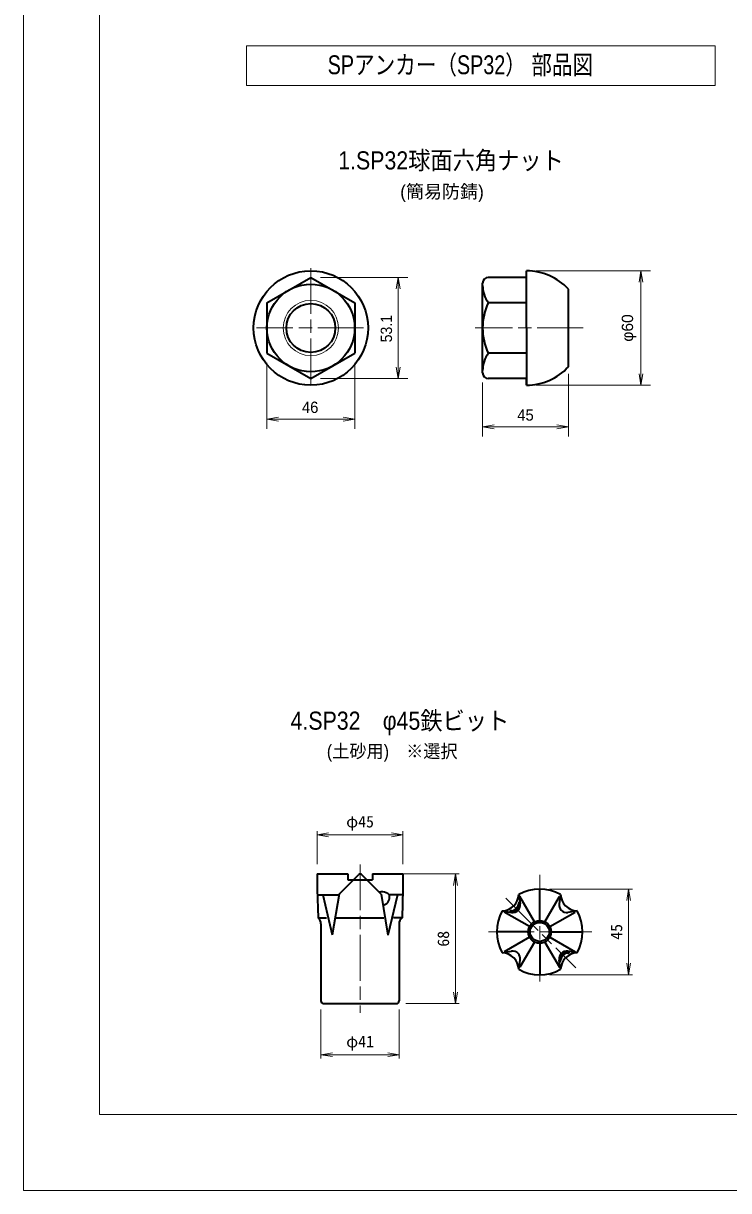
# Model space of a CAD drawing. Units: millimetres at full size, sheet at 1:2. Extents: x 1845 to 3525, y 1377 to 2565.
# Drawn here: x 1845 to 2215, y 1377 to 1989 of the extents above; entities that cross this region are included whole.
import ezdxf
from ezdxf.enums import TextEntityAlignment as Align

# ---------------------------------------------------------------- set-up
doc = ezdxf.new("R2010")
doc.units = ezdxf.units.MM
doc.header["$LTSCALE"] = 2
doc.linetypes.add('CHAIN', pattern=[18.5, 12, -1.5, 3.5, -1.5])
for name, color, linetype, lineweight in [('1外形線', 7, 'Continuous', 35), ('2細い実線', 3, 'Continuous', 20), ('4中心線', 1, 'CHAIN', 13), ('6寸法線', 4, 'Continuous', 13), ('7 枠・タイトル', 7, 'Continuous', 13)]:
    doc.layers.add(name, color=color, linetype=linetype, lineweight=lineweight)
doc.styles.add('ＭＳ ゴシック', font='')
doc.styles.add('ＭＳ Ｐゴシック', font='')
doc.styles.get('ＭＳ ゴシック').set_extended_font_data('MS Gothic')
doc.styles.get('ＭＳ Ｐゴシック').set_extended_font_data('MS PGothic')

# ---------------------------------------------------------------- blocks, each defined once
blk = doc.blocks.new('open_arrow')
at = {"color": 0, "linetype": 'Continuous', "lineweight": -2}
blk.add_lwpolyline([(7.5, 1.25), (0, 0), (7.5, -1.25)], dxfattribs=at)

msp = doc.modelspace()

# ---------------------------------------------------------------- linework, layer by layer
at = {"layer": '1外形線'}
for p, q in [((1972.794, 1842.74), (1995.794, 1856.019)), ((1995.794, 1856.019), (2018.794, 1842.74)), ((2108.894, 1856.019), (2088.894, 1856.019)), ((2108.894, 1829.469), (2108.894, 1859.469)), ((2085.894, 1805.919), (2085.894, 1853.019)), ((2130.894, 1809.073), (2130.894, 1849.865)), ((1972.794, 1842.74), (1972.794, 1816.198)), ((2018.794, 1842.74), (2018.794, 1816.198)), ((2108.894, 1842.744), (2088.894, 1842.744)), ((2108.894, 1829.469), (2108.894, 1799.469)), ((1972.794, 1816.198), (1995.794, 1802.919)), ((1995.794, 1802.919), (2018.794, 1816.198)), ((2108.894, 1816.194), (2088.894, 1816.194)), ((2108.894, 1802.919), (2088.894, 1802.919)), ((2108.894, 1799.469), (2108.894, 1802.919)), ((1999.123, 1542.967), (1999.123, 1534.967)), ((1999.123, 1542.967), (2015.123, 1542.967)), ((2010.623, 1532.381), (2020.916, 1542.674)), ((2015.123, 1542.967), (2015.123, 1539.967)), ((2015.123, 1539.967), (2018.209, 1539.967)), ((2018.209, 1539.967), (2025.037, 1539.967)), ((2032.623, 1532.381), (2022.33, 1542.674)), ((2025.037, 1539.967), (2028.123, 1539.967)), ((2028.123, 1542.967), (2028.123, 1539.967)), ((2028.123, 1542.967), (2044.123, 1542.967)), ((2044.123, 1542.967), (2044.123, 1534.967)), ((1999.123, 1534.967), (1999.625, 1519.967)), ((1999.223, 1531.967), (2010.572, 1531.967)), ((2002.065, 1531.967), (2007.006, 1510.966)), ((2010.623, 1532.381), (2007.006, 1510.966)), ((2032.623, 1532.381), (2036.24, 1510.899)), ((2041.181, 1531.967), (2036.24, 1510.899)), ((2044.023, 1531.967), (2036.842, 1531.967)), ((2044.123, 1534.967), (2043.621, 1519.967)), ((2104.83, 1532.215), (2105.634, 1527.386)), ((2115.83, 1518.587), (2115.83, 1535.087)), ((2126.83, 1532.215), (2126.027, 1527.386)), ((2113.088, 1517.924), (2105.429, 1531.179)), ((2118.572, 1517.924), (2126.232, 1531.179)), ((1999.625, 1519.967), (2004.096, 1519.967)), ((2009.107, 1519.967), (2034.139, 1519.967)), ((2043.621, 1519.967), (2039.15, 1519.967)), ((2043.623, 1519.967), (2043.29, 1519.967)), ((2096.202, 1523.587), (2101.032, 1522.784)), ((2110.493, 1515.329), (2097.238, 1522.989)), ((2121.167, 1515.329), (2134.422, 1522.989)), ((2135.458, 1523.587), (2130.629, 1522.784)), ((2001.123, 1516.752), (2001.123, 1476.466)), ((2042.123, 1516.937), (2042.123, 1476.466)), ((2109.83, 1512.587), (2093.33, 1512.587)), ((2110.493, 1509.845), (2097.238, 1502.186)), ((2113.088, 1507.25), (2105.429, 1493.995)), ((2118.572, 1507.25), (2126.232, 1493.995)), ((2121.167, 1509.845), (2134.422, 1502.186)), ((2121.83, 1512.587), (2138.33, 1512.587)), ((2096.202, 1501.587), (2101.031, 1502.391)), ((2115.83, 1506.587), (2115.83, 1490.087)), ((2135.458, 1501.587), (2130.629, 1502.391)), ((2104.83, 1492.96), (2105.634, 1497.789)), ((2126.83, 1492.959), (2126.027, 1497.788)), ((2002.623, 1474.966), (2040.623, 1474.966))]:
    msp.add_line(p, q, dxfattribs=at)
for centre, radius in [((1995.794, 1829.469), 30), ((1995.794, 1829.469), 22.993), ((1995.794, 1829.469), 12.85), ((2115.83, 1512.587), 6), ((2115.83, 1512.587), 5)]:
    msp.add_circle(centre, radius, dxfattribs=at)
for centre, radius, start, end in [((2088.894, 1853.019), 3, 90, 180), ((2108.894, 1829.469), 30, 42.83343, 90), ((2100.894, 1851.744), 15, 180, 216.8699), ((2116.765, 1829.469), 30.871, 154.53143, 180), ((2116.765, 1829.469), 30.871, 180, 205.46857), ((2100.894, 1807.194), 15, 143.1301, 180), ((2108.894, 1829.469), 30, 270, 317.16657), ((2088.894, 1805.919), 3, 180, 270), ((2021.623, 1541.966), 1, 44.99969, 135), ((2095.901, 1532.517), 8.935, 271.93585, 358.06434), ((2115.83, 1512.587), 22.5, 60.73243, 119.26759), ((2135.76, 1532.517), 8.935, 181.93575, 268.06434), ((2101.688, 1526.729), 4, 260.55277, 9.44831), ((2100.933, 1527.935), 3.944, 310.38135, 319.91889), ((2100.964, 1527.904), 3.901, 319.97148, 329.61651), ((2101.083, 1527.847), 3.769, 329.45129, 339.4372), ((2100.507, 1527.444), 4.591, 327.32981, 335.52386), ((2102.327, 1527.4), 2.448, 338.99384, 354.34417), ((2099.044, 1528.124), 6.204, 335.40267, 341.46928), ((2106.978, 1527.096), 2.216, 161.38903, 178.36778), ((2105.097, 1527.879), 0.232, 65.37543, 199.21356), ((2099.286, 1528.072), 5.958, 341.20201, 347.51114), ((2100.936, 1527.653), 4.257, 348.21963, 357.05111), ((2098.928, 1527.817), 6.271, 356.4919, 2.49006), ((2129.972, 1526.729), 4, 170.55255, 279.44834), ((1997.124, 1516.844), 4, 358.41871, 51.30808), ((2046.122, 1516.844), 4, 128.69192, 181.58129), ((2115.83, 1512.587), 22.5, 150.73241, 209.26759), ((2100.538, 1523.321), 0.232, 70.77492, 204.63645), ((2100.6, 1529.482), 6.264, 267.50462, 273.50993), ((2101.322, 1521.439), 2.216, 91.63637, 108.61402), ((2100.765, 1527.481), 4.257, 272.95123, 281.783), ((2101.017, 1526.09), 2.448, 275.65499, 291.00489), ((2100.345, 1529.133), 5.96, 282.49093, 288.79808), ((2100.571, 1527.334), 3.769, 290.56272, 300.54879), ((2100.294, 1529.373), 6.204, 288.52949, 294.59629), ((2100.513, 1527.454), 3.901, 300.38288, 310.02669), ((2100.974, 1527.911), 4.591, 294.47706, 302.67081), ((2100.483, 1527.484), 3.944, 310.07916, 319.61814), ((2101.078, 1527.679), 4.34, 303.16491, 311.83002), ((2100.739, 1527.339), 4.34, 318.16933, 326.83467), ((2115.83, 1512.587), 22.5, 330.73241, 29.26759), ((2095.901, 1492.658), 8.935, 1.93575, 88.06435), ((2101.688, 1498.445), 4, 350.55255, 99.44813), ((2129.972, 1498.445), 4, 80.55255, 189.44834), ((2135.76, 1492.658), 8.935, 91.93575, 178.06434), ((2130.922, 1497.835), 4.34, 138.16947, 146.83453), ((2130.582, 1497.496), 4.34, 123.16549, 131.83051), ((2131.177, 1497.691), 3.944, 130.0792, 139.61809), ((2130.686, 1497.264), 4.591, 114.47541, 122.66939), ((2131.147, 1497.721), 3.901, 120.38292, 130.02666), ((2131.367, 1495.801), 6.204, 108.53073, 114.59731), ((2131.089, 1497.841), 3.769, 110.56237, 120.54831), ((2131.316, 1496.041), 5.96, 102.49041, 108.79691), ((2130.643, 1499.084), 2.448, 95.65601, 111.00558), ((2130.896, 1497.694), 4.256, 92.95201, 101.78418), ((2130.339, 1503.736), 2.216, 271.63678, 288.61392), ((2131.06, 1495.69), 6.267, 87.50677, 93.50953), ((2131.122, 1501.854), 0.232, 250.78095, 24.62824), ((2132.725, 1497.357), 6.264, 176.49005, 182.4954), ((2126.564, 1497.295), 0.232, 245.37066, 19.22195), ((2130.724, 1497.522), 4.256, 168.21583, 177.04798), ((2132.377, 1497.102), 5.96, 161.2033, 167.50985), ((2132.616, 1497.051), 6.204, 155.40349, 161.47009), ((2124.682, 1498.079), 2.216, 341.38602, 358.36359), ((2129.333, 1497.774), 2.448, 158.99502, 174.34469), ((2131.154, 1497.731), 4.591, 147.32984, 155.52383), ((2130.577, 1497.328), 3.769, 149.45127, 159.43723), ((2130.697, 1497.27), 3.901, 139.97333, 149.61709), ((2130.727, 1497.24), 3.944, 130.3819, 139.92081), ((2115.83, 1512.587), 22.5, 240.73241, 299.26757), ((2002.623, 1476.466), 1.5, 180, 270), ((2040.623, 1476.466), 1.5, 270, 0)]:
    msp.add_arc(centre, radius, start, end, dxfattribs=at)
for major_axis, ratio, start_param, end_param in [((-3.985, 0), 0.650921, 3.1415927, 5.1052524), ((0, 4.298), 0.927188, 3.2334959, 4.712389)]:
    msp.add_ellipse((2033.161, 1530.972), major_axis=major_axis, ratio=ratio, start_param=start_param, end_param=end_param, dxfattribs=at)
at = {"layer": '2細い実線'}
msp.add_circle((1995.794, 1829.469), 14.5, dxfattribs=at)
at = {"layer": '4中心線'}
for p, q in [((1995.794, 1860.926), (1995.794, 1797.611)), ((2023.426, 1829.469), (1967.326, 1829.469)), ((2138.57, 1829.469), (2082.041, 1829.469)), ((2021.623, 1547.985), (2021.623, 1470.087)), ((2115.83, 1542.543), (2115.83, 1486.551)), ((2098.075, 1530.343), (2134.731, 1493.687)), ((2088.969, 1512.587), (2143.181, 1512.587))]:
    msp.add_line(p, q, dxfattribs=at)
at = {"layer": '6寸法線'}
for p, q in [((2000.874, 1856.019), (2046.699, 1856.019)), ((2041.619, 1802.919), (2041.619, 1856.019)), ((2113.974, 1859.469), (2174.038, 1859.469)), ((2168.958, 1799.469), (2168.958, 1859.469)), ((1972.794, 1811.118), (1972.794, 1776.58)), ((2018.794, 1811.118), (2018.794, 1776.58)), ((2000.874, 1802.919), (2046.699, 1802.919)), ((2130.894, 1805.493), (2130.894, 1772.56)), ((2085.894, 1800.839), (2085.894, 1772.56)), ((2113.974, 1799.469), (2174.038, 1799.469)), ((1972.794, 1781.66), (2018.794, 1781.66)), ((2085.894, 1777.64), (2130.894, 1777.64)), ((1999.123, 1548.047), (1999.123, 1565.517)), ((1999.123, 1563.517), (2044.123, 1563.517)), ((2044.123, 1548.047), (2044.123, 1565.517)), ((2033.203, 1542.967), (2073.677, 1542.967)), ((2071.677, 1542.967), (2071.677, 1474.966)), ((2120.91, 1535.087), (2164.479, 1535.087)), ((2162.479, 1535.087), (2162.479, 1490.087)), ((2120.91, 1490.087), (2164.479, 1490.087)), ((2001.123, 1471.84), (2001.123, 1446.113)), ((2042.123, 1471.84), (2042.123, 1446.113)), ((2045.703, 1474.966), (2073.677, 1474.966)), ((2001.123, 1448.113), (2042.123, 1448.113))]:
    msp.add_line(p, q, dxfattribs=at)
at = {"layer": '7 枠・タイトル'}
for p, q in [((1845.001, 2564.798), (1845.001, 1376.798)), ((1885.001, 2524.798), (1885.001, 1416.798)), ((1962.024, 1956.651), (1962.024, 1977.45)), ((1962.024, 1977.45), (2207.952, 1977.45)), ((2207.952, 1956.651), (2207.952, 1977.45)), ((1962.024, 1956.651), (2207.952, 1956.651)), ((1885.001, 1416.798), (3485.001, 1416.798)), ((1845.001, 1376.798), (3525.001, 1376.798))]:
    msp.add_line(p, q, dxfattribs=at)

# ---------------------------------------------------------------- block references
at = {"layer": '6寸法線', "xscale": 0.8, "yscale": 0.8}
for p, rotation in [((2041.619, 1856.019), 270), ((2168.958, 1859.469), 270), ((2041.619, 1802.919), 90), ((2168.958, 1799.469), 90), ((2018.794, 1781.66), 180), ((2130.894, 1777.64), 180), ((2044.123, 1563.517), 180), ((2071.677, 1542.967), 270), ((2162.479, 1535.087), 270), ((2162.479, 1490.087), 90), ((2071.677, 1474.966), 90), ((2042.123, 1448.113), 180)]:
    msp.add_blockref('open_arrow', p, dxfattribs=dict(at, rotation=rotation))
for p in [(1972.794, 1781.66), (2085.894, 1777.64), (1999.123, 1563.517), (2001.123, 1448.113)]:
    msp.add_blockref('open_arrow', p, dxfattribs=at)

# ---------------------------------------------------------------- texts
at = {"layer": '6寸法線', "style": 'ＭＳ Ｐゴシック'}
for s, width, p in [('53.1', 0.95, (2035.419, 1829.12)), ('φ60', 1.05, (2161.855, 1829.469))]:
    msp.add_text(s, height=5.938, rotation=90, dxfattribs=dict(at, width=width)).set_placement(p, align=Align.MIDDLE_CENTER)
at = {"layer": '6寸法線'}
for s, height, style, p in [('46', 5.938, 'ＭＳ Ｐゴシック', (1995.445, 1787.86)), ('45', 5.938, 'ＭＳ Ｐゴシック', (2108.394, 1783.84)), ('φ45', 6.076, 'ＭＳ ゴシック', (2021.623, 1570.437)), ('φ41', 6.076, 'ＭＳ ゴシック', (2021.623, 1455.032))]:
    msp.add_text(s, height=height, dxfattribs=dict(at, style=style)).set_placement(p, align=Align.MIDDLE_CENTER)
at = {"layer": '6寸法線', "style": 'ＭＳ ゴシック'}
for s, p in [('45', (2156.079, 1512.587)), ('68', (2065.277, 1508.966))]:
    msp.add_text(s, height=6.076, rotation=90, dxfattribs=at).set_placement(p, align=Align.MIDDLE_CENTER)
at = {"layer": '7 枠・タイトル', "style": 'ＭＳ Ｐゴシック', "width": 0.8}
msp.add_text('SPアンカー（SP32） 部品図', height=9.897, dxfattribs=at).set_placement((2004.63, 1959.665), align=Align.BOTTOM_LEFT)
at = {"layer": '7 枠・タイトル', "style": 'ＭＳ Ｐゴシック', "width": 0.9}
msp.add_text('1.SP32球面六角ナット', height=9.501, dxfattribs=at).set_placement((2128.497, 1917.422), align=Align.MIDDLE_RIGHT)
at = {"layer": '7 枠・タイトル', "style": 'ＭＳ Ｐゴシック'}
msp.add_text('(簡易防錆)', height=6.928, dxfattribs=at).set_placement((2064.601, 1901.075), align=Align.MIDDLE_CENTER)
for s, height, width, p in [('4.SP32\u3000φ45鉄ビット', 9.501, 0.9, (2042.515, 1623.426)), ('(土砂用)\u3000※選択', 6.928, 0.95, (2038.457, 1607.41))]:
    msp.add_text(s, height=height, dxfattribs=dict(at, width=width)).set_placement(p, align=Align.MIDDLE_CENTER)

doc.saveas('drawing.dxf')
